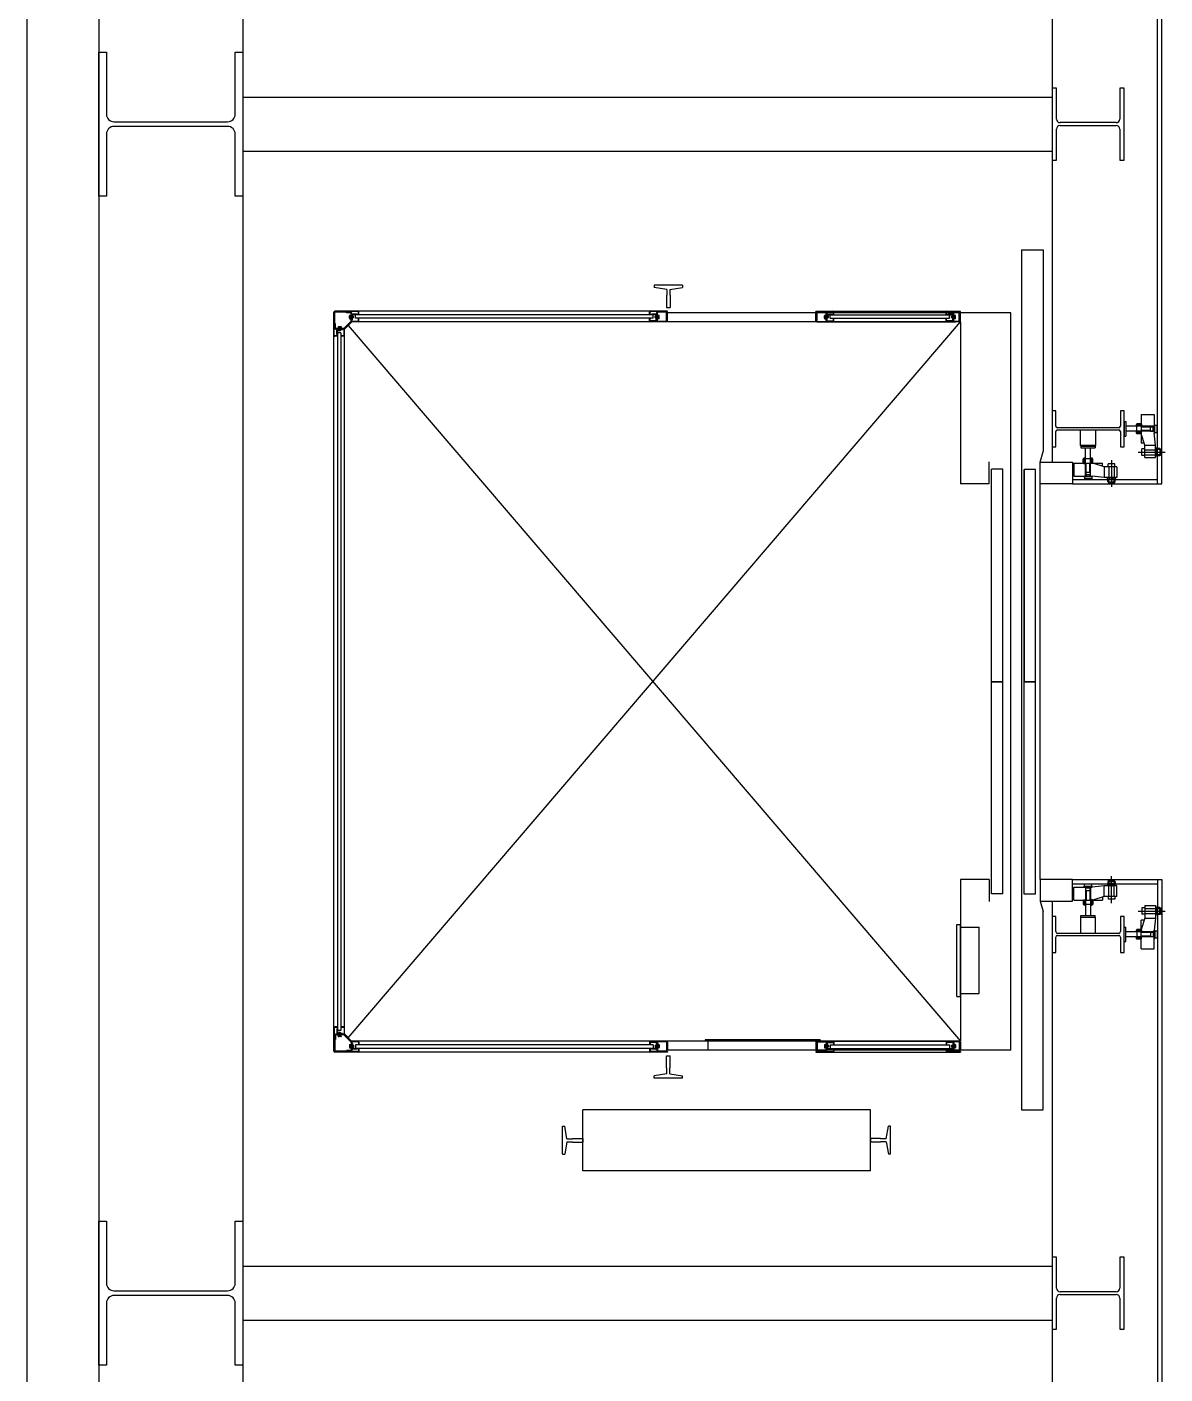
# Model space of a CAD drawing. Header units: millimetres. Extents: x -6877 to 48027, y -11108 to 34894.
# Drawn here: x 21369 to 24533, y -2063 to 1682 of the extents above; entities that cross this region are included whole.
import ezdxf

# ---------------------------------------------------------------- set-up
doc = ezdxf.new("R2010")
doc.units = ezdxf.units.MM
doc.header["$LTSCALE"] = 500
doc.layers.add('동물실', color=9, linetype='Continuous')

msp = doc.modelspace()

# ---------------------------------------------------------------- linework, layer by layer
at = {"layer": '동물실', "color": 251}
for p, q in [((21569, 4537.2), (21569, -4912.8)), ((21969, 4537.2), (21969, -4912.8)), ((21369, 3737.1), (21369, -8439.2)), ((24512, 412.2), (24512, 2562.2, 0)), ((24524, 412.2, 0), (24524, 2562.2, 0)), ((24219, 2502.2), (24219, 472.2)), ((21569, 1612.2), (21590, 1612.2)), ((21569, 1212.2), (21569, 1612.2)), ((21590, 1612.2), (21590, 1439.7)), ((21948, 1439.7), (21948, 1612.2)), ((21948, 1612.2), (21969, 1612.2)), ((21969, 1612.2), (21969, 1212.2)), ((24231, 1512.2), (24219, 1512.2)), ((24219, 1512.2), (24219, 1312.2)), ((24231, 1426.2), (24231, 1512.2)), ((24419, 1512.2), (24407, 1512.2)), ((24407, 1512.2), (24407, 1426.2)), ((24419, 1312.2), (24419, 1512.2)), ((21969, 1487.2), (24219, 1487.2)), ((21611, 1418.7), (21927, 1418.7)), ((21927, 1405.7), (21611, 1405.7)), ((24231, 1312.2), (24231, 1398.2)), ((24397, 1416.2), (24241, 1416.2)), ((24241, 1408.2), (24397, 1408.2)), ((24407, 1398.2), (24407, 1312.2)), ((21590, 1384.7), (21590, 1212.2)), ((21948, 1212.2), (21948, 1384.7)), ((21969, 1337.2), (24219, 1337.2)), ((24219, 1312.2), (24231, 1312.2)), ((24407, 1312.2), (24419, 1312.2)), ((21590, 1212.2), (21569, 1212.2)), ((21969, 1212.2), (21948, 1212.2)), ((24134, 1062.2), (24134, -1327.8)), ((24134, 1062.2), (24194, 1062.2)), ((24194, 1062.2), (24194, 501.6)), ((23113, 964.2), (23113, 958.2)), ((23191, 964.2), (23113, 964.2)), ((23148, 952.2), (23113, 958.2)), ((23148, 952.2), (23148, 936.2)), ((23156, 952.2), (23191, 958.2)), ((23156, 952.2), (23156, 936.2)), ((23191, 964.2), (23191, 958.2)), ((23147, 936.2), (23147, 902.2)), ((23148, 936.2), (23147, 936.2)), ((23147, 902.2), (23157, 902.2)), ((23157, 936.2), (23156, 936.2)), ((23157, 936.2), (23157, 902.2)), ((22222, -1165.3), (22222, 889.7)), ((22223.5, 824.7), (22223.5, 889.7)), ((23150, 892.2), (22224.5, 892.2)), ((22289.5, 890.7), (22224.5, 890.7)), ((22225.1, 844.8), (22225.1, 888.1)), ((22269.4, 889.1), (22226.1, 889.1)), ((22249.5, 844.1), (22270.1, 864.7)), ((22250.7, 843), (22271.3, 863.6)), ((22252.3, 842.5), (22271.7, 861.9)), ((22257, 887.5), (22257, 889.1)), ((22269.4, 887.5), (22257, 887.5)), ((22262, -1127.8), (23964, 862.2)), ((22265.5, 889.1), (22265.5, 890.7)), ((22265.6, 872.3), (22265.6, 879.3)), ((22266.4, 880.4), (22269.1, 880.4)), ((22269.1, 878.1), (22266.4, 878.1)), ((22269.1, 873.5), (22266.4, 873.5)), ((22266.4, 871.2), (22269.1, 871.2)), ((22270.4, 880.8), (22269.1, 880.8)), ((22269.1, 870.8), (22269.1, 880.8)), ((22270.4, 875.8), (22269.1, 877)), ((22270.4, 874.6), (22269.1, 875.8)), ((22270.4, 870.8), (22269.1, 870.8)), ((22270.4, 865.4), (22270.4, 886.5)), ((22272, 865.4), (22272, 886.5)), ((22273.6, 867.8), (22272, 867.8)), ((22289.5, 863.7), (22272.4, 863.7)), ((23147.5, 862.2), (22272.4, 862.2)), ((22273.6, 867.8), (22273.6, 881.2)), ((22275.9, 878.3), (22273.6, 878.3)), ((22276.7, 877.5), (22273.6, 877.5)), ((22276.7, 874.1), (22273.6, 874.1)), ((22275.9, 873.3), (22273.6, 873.3)), ((22287, 883.8), (22274.6, 883.8)), ((23117.4, 882.2), (22274.6, 882.2)), ((22275.9, 878.3), (22276.7, 877.5)), ((22275.9, 873.3), (22275.9, 878.3)), ((22276.7, 874.1), (22275.9, 873.3)), ((22276.7, 874.1), (22276.7, 877.5)), ((22282, 872.2), (22282, 882.2)), ((23110, 872.2), (22282, 872.2)), ((22287, 882.2), (22287, 883.8)), ((22290.5, 882.2), (22290.5, 889.7)), ((22290.5, 864.7), (22290.5, 872.2)), ((22292, 882.2), (22292, 889.7)), ((22292, 864.7), (22292, 872.2)), ((23100, 882.2), (23100, 889.7)), ((23100, 864.7), (23100, 872.2)), ((23101.5, 882.2), (23101.5, 889.7)), ((23101.5, 864.7), (23101.5, 872.2)), ((23150, 890.7), (23102.5, 890.7)), ((23147.5, 863.7), (23102.5, 863.7)), ((23119, 865.3), (23103, 865.3)), ((23103, 863.7), (23103, 865.3)), ((23117.4, 883.8), (23105, 883.8)), ((23105, 882.2), (23105, 883.8)), ((23110, 872.2), (23110, 882.2)), ((23116.1, 878.3), (23115.3, 877.5)), ((23115.3, 874.1), (23115.3, 877.5)), ((23115.3, 877.5), (23118.4, 877.5)), ((23115.3, 874.1), (23118.4, 874.1)), ((23115.3, 874.1), (23116.1, 873.3)), ((23116.1, 873.3), (23116.1, 878.3)), ((23116.1, 878.3), (23118.4, 878.3)), ((23116.1, 873.3), (23118.4, 873.3)), ((23118.4, 867.8), (23118.4, 881.2)), ((23118.4, 867.8), (23118.4, 881.2)), ((23118.4, 867.8), (23120, 867.8)), ((23120, 866.3), (23120, 888.1)), ((23121.6, 866.3), (23121.6, 888.1)), ((23121.6, 880.8), (23122.9, 880.8)), ((23121.6, 875.8), (23122.9, 877)), ((23121.6, 874.6), (23122.9, 875.8)), ((23121.6, 870.8), (23122.9, 870.8)), ((23145.9, 889.1), (23122.6, 889.1)), ((23122.9, 870.8), (23122.9, 880.8)), ((23125.6, 880.4), (23122.9, 880.4)), ((23122.9, 878.1), (23125.6, 878.1)), ((23122.9, 873.5), (23125.6, 873.5)), ((23125.6, 871.2), (23122.9, 871.2)), ((23126.4, 872.3), (23126.4, 879.3)), ((23146.9, 865.7), (23146.9, 888.1)), ((23148.5, 865.7), (23146.9, 865.7)), ((23964, 862.2), (23147.5, 862.2)), ((23148.5, 864.7), (23148.5, 888.1)), ((23150, 887.2), (23148.5, 887.2)), ((23150, 890.7), (23150, 892.2)), ((24104, 887.2), (23150, 887.2)), ((23150, 864.7), (23150, 887.2)), ((23562.3, 892.2), (23964.1, 892.2)), ((23562.3, 890.7), (23562.3, 892.2)), ((23562.3, 890.7), (23609.8, 890.7)), ((23562.3, 864.7), (23562.3, 887.2)), ((23562.3, 887.2), (23563.8, 887.2)), ((23562.3, 887.2), (23563.8, 887.2)), ((23563.8, 864.7), (23563.8, 888.1)), ((23563.8, 865.7), (23565.4, 865.7)), ((23564.8, 863.7), (23609.8, 863.7)), ((23564.8, 862.2), (23950.3, 862.2)), ((23565.4, 865.7), (23565.4, 888.1)), ((23566.4, 889.1), (23589.7, 889.1)), ((23585.9, 872.3), (23585.9, 879.3)), ((23586.7, 880.4), (23589.4, 880.4)), ((23589.4, 878.1), (23586.7, 878.1)), ((23589.4, 873.5), (23586.7, 873.5)), ((23586.7, 871.2), (23589.4, 871.2)), ((23589.4, 870.8), (23589.4, 880.8)), ((23590.7, 880.8), (23589.4, 880.8)), ((23590.7, 875.8), (23589.4, 877)), ((23590.7, 874.6), (23589.4, 875.8)), ((23590.7, 870.8), (23589.4, 870.8)), ((23590.7, 866.3), (23590.7, 888.1)), ((23592.3, 866.3), (23592.3, 888.1)), ((23593.9, 867.8), (23592.3, 867.8)), ((23593.3, 865.3), (23609.3, 865.3)), ((23593.9, 867.8), (23593.9, 881.2)), ((23593.9, 867.8), (23593.9, 881.2)), ((23596.2, 878.3), (23593.9, 878.3)), ((23597, 877.5), (23593.9, 877.5)), ((23597, 874.1), (23593.9, 874.1)), ((23596.2, 873.3), (23593.9, 873.3)), ((23594.9, 883.8), (23607.3, 883.8)), ((23594.9, 882.2), (23941.5, 882.2)), ((23596.2, 873.3), (23596.2, 878.3)), ((23596.2, 878.3), (23597, 877.5)), ((23597, 874.1), (23596.2, 873.3)), ((23597, 874.1), (23597, 877.5)), ((23602.3, 872.2), (23602.3, 882.2)), ((23602.3, 872.2), (23934.1, 872.2)), ((23607.3, 882.2), (23607.3, 883.8)), ((23609.3, 863.7), (23609.3, 865.3)), ((23610.8, 882.2), (23610.8, 889.7)), ((23610.8, 864.7), (23610.8, 872.2)), ((23612.3, 882.2), (23612.3, 889.7)), ((23612.3, 864.7), (23612.3, 872.2)), ((23924.1, 882.2), (23924.1, 889.7)), ((23924.1, 864.7), (23924.1, 872.2)), ((23925.6, 882.2), (23925.6, 889.7)), ((23925.6, 864.7), (23925.6, 872.2)), ((23964.1, 890.7), (23926.6, 890.7)), ((23961.6, 863.7), (23926.6, 863.7)), ((23927.1, 863.7), (23927.1, 865.3)), ((23943.1, 865.3), (23927.1, 865.3)), ((23929.1, 882.2), (23929.1, 883.8)), ((23941.5, 883.8), (23929.1, 883.8)), ((23934.1, 872.2), (23934.1, 882.2)), ((23940.2, 878.3), (23939.4, 877.5)), ((23939.4, 874.1), (23939.4, 877.5)), ((23939.4, 877.5), (23942.5, 877.5)), ((23939.4, 874.1), (23942.5, 874.1)), ((23939.4, 874.1), (23940.2, 873.3)), ((23940.2, 878.3), (23942.5, 878.3)), ((23940.2, 873.3), (23940.2, 878.3)), ((23940.2, 873.3), (23942.5, 873.3)), ((23942.5, 867.8), (23942.5, 881.2)), ((23942.5, 867.8), (23942.5, 881.2)), ((23942.5, 867.8), (23944.1, 867.8)), ((23944.1, 866.3), (23944.1, 888.1)), ((23945.7, 866.3), (23945.7, 888.1)), ((23945.7, 880.8), (23947, 880.8)), ((23945.7, 875.8), (23947, 877)), ((23945.7, 874.6), (23947, 875.8)), ((23945.7, 870.8), (23947, 870.8)), ((23960, 889.1), (23946.7, 889.1)), ((23947, 870.8), (23947, 880.8)), ((23949.7, 880.4), (23947, 880.4)), ((23947, 878.1), (23949.7, 878.1)), ((23947, 873.5), (23949.7, 873.5)), ((23949.7, 871.2), (23947, 871.2)), ((23950.5, 872.3), (23950.5, 879.3)), ((23961, 865.7), (23961, 888.1)), ((23962.6, 865.7), (23961, 865.7)), ((23962.6, 864.7), (23962.6, 888.1)), ((23964.1, 887.2), (23962.6, 887.2)), ((23964, 862.2), (23964, 412.2)), ((23964.1, 890.7), (23964.1, 892.2)), ((23964.1, 864.7), (23964.1, 887.2)), ((24104, -1162.8), (24104, 887.2)), ((22225.1, 848.7), (22223.5, 848.7)), ((22226.7, 857.2), (22225.1, 857.2)), ((22226.7, 844.8), (22226.7, 857.2)), ((22248.8, 843.8), (22227.7, 843.8)), ((22248.8, 842.2), (22227.7, 842.2)), ((22230.4, 827.2), (22230.4, 839.6)), ((22232, 827.2), (22230.4, 827.2)), ((22232, 839.6), (22232, -1115.1)), ((22242, 832.2), (22232, 832.2)), ((22246.4, 840.6), (22233, 840.6)), ((22233.4, 843.8), (22233.4, 845.1)), ((22243.4, 845.1), (22233.4, 845.1)), ((22233.8, 847.8), (22233.8, 845.1)), ((22241.9, 848.6), (22235, 848.6)), ((22235.9, 838.3), (22235.9, 840.6)), ((22235.9, 838.3), (22236.7, 837.5)), ((22240.9, 838.3), (22235.9, 838.3)), ((22236.1, 845.1), (22236.1, 847.8)), ((22236.7, 837.5), (22236.7, 840.6)), ((22240.1, 837.5), (22236.7, 837.5)), ((22238.4, 843.8), (22237.2, 845.1)), ((22239.6, 843.8), (22238.4, 845.1)), ((22240.1, 837.5), (22240.1, 840.6)), ((22240.1, 837.5), (22240.9, 838.3)), ((22240.7, 845.1), (22240.7, 847.8)), ((22240.9, 838.3), (22240.9, 840.6)), ((22242, 832.2), (22242, -1107.7)), ((22243, 847.8), (22243, 845.1)), ((22243.4, 843.8), (22243.4, 845.1)), ((22246.4, 840.6), (22246.4, 842.2)), ((22250.5, 824.7), (22250.5, 841.8)), ((22252, -1117.4), (22252, 841.8)), ((22262, 852.2), (23964, -1137.8)), ((22232, 823.7), (22224.5, 823.7)), ((22232, 822.2), (22224.5, 822.2)), ((22249.5, 823.7), (22242, 823.7)), ((22249.5, 822.2), (22242, 822.2)), ((24229, 615), (24219, 615)), ((24219, 615), (24219, 515)), ((24229, 572.7), (24229, 615)), ((24419, 615), (24409, 615)), ((24409, 615), (24409, 572.7)), ((24419, 515), (24419, 615)), ((24466.6, 604.9, 0), (24466.6, 525.1, 0)), ((24466.6, 604.9, 0), (24502.6, 604.9, 0)), ((24502.6, 604.9, 0), (24502.6, 553.5, 0)), ((24404, 567.7), (24234, 567.7)), ((24234, 562.2), (24404, 562.2)), ((24298, 518.2, 0), (24298, 562.2, 0)), ((24340, 562.2, 0), (24340, 518.2, 0)), ((24419, 585, 0), (24424, 585, 0)), ((24419, 585, 0), (24419, 545, 0)), ((24424, 585, 0), (24424, 545, 0)), ((24502.5, 572, 0), (24424, 572, 0)), ((24424, 572, 0), (24424, 558, 0)), ((24454.3, 551.4, 0), (24454.3, 578.6, 0)), ((24466.6, 578.6, 0), (24454.3, 578.6, 0)), ((24466.6, 576.4, 0), (24454.3, 576.4, 0)), ((24466.6, 573.9, 0), (24454.3, 573.9, 0)), ((24466.6, 573.9, 0), (24457.6, 573.9, 0)), ((24492.5, 570, 0), (24466.5, 570, 0)), ((24467.6, 577.6, 0), (24466.6, 577.6, 0)), ((24466.6, 577.6, 0), (24466.6, 572.6, 0)), ((24467.6, 572.6, 0), (24466.6, 572.6, 0)), ((24467.6, 577.6, 0), (24467.6, 572.6, 0)), ((24492.5, 558.9, 0), (24492.5, 570.9, 0)), ((24492.5, 570.9, 0), (24499.5, 570.9, 0)), ((24499.5, 558.9, 0), (24499.5, 570.9, 0)), ((24499.5, 570.1, 0), (24502.5, 570.1, 0)), ((24502.6, 576.5, 0), (24504.6, 576.5, 0)), ((24504.6, 553.5, 0), (24504.6, 576.5, 0)), ((24504.6, 575, 0), (24510.6, 575, 0)), ((24510.6, 555, 0), (24510.6, 575, 0)), ((24229, 515), (24229, 557.2)), ((24409, 557.2), (24409, 515)), ((24419, 545, 0), (24424, 545, 0)), ((24502.5, 558, 0), (24424, 558, 0)), ((24454.3, 557.9, 0), (24454.3, 552.4, 0)), ((24466.6, 556.4, 0), (24454.3, 556.4, 0)), ((24466.6, 553.9, 0), (24454.3, 553.9, 0)), ((24466.6, 551.4, 0), (24454.3, 551.4, 0)), ((24492.5, 560, 0), (24466.5, 560, 0)), ((24474.9, 525.1, 0), (24466.5, 525.1, 0)), ((24467.6, 557.6, 0), (24466.6, 557.6, 0)), ((24467.6, 552.6, 0), (24466.6, 552.6, 0)), ((24476.5, 520, 0), (24466.6, 551.4, 0)), ((24467.6, 552.6, 0), (24467.6, 557.6, 0)), ((24492.5, 558.9, 0), (24499.5, 558.9, 0)), ((24499.5, 559.9, 0), (24502.5, 559.9, 0)), ((24506.5, 520, 0), (24502.6, 553.5, 0)), ((24504.6, 553.5, 0), (24502.6, 553.5, 0)), ((24504.6, 555, 0), (24510.6, 555, 0)), ((24186, 472.2), (24194, 501.6)), ((24186, 472.2), (24194, 501.6)), ((24219, 515), (24229, 515)), ((24298, 518.2, 0), (24299, 517.2, 0)), ((24340, 518.2, 0), (24298, 518.2, 0)), ((24299, 517.2, 0), (24299, 512.2, 0)), ((24299, 517.2, 0), (24339, 517.2, 0)), ((24299, 512.2, 0), (24339, 512.2, 0)), ((24312, 433.7, 0), (24312, 512.2, 0)), ((24312, 512.2, 0), (24326, 512.2, 0)), ((24326, 433.7, 0), (24326, 512.2, 0)), ((24339, 517.2, 0), (24340, 518.2, 0)), ((24339, 517.2, 0), (24339, 512.2, 0)), ((24409, 515), (24419, 515)), ((24458.1, 500, 0), (24532.9, 500, 0)), ((24468.8, 491, 0), (24468.8, 509, 0)), ((24476.5, 509, 0), (24468.8, 509, 0)), ((24476.5, 491, 0), (24468.8, 491, 0)), ((24476.5, 485, 0), (24476.5, 520, 0)), ((24476.5, 520, 0), (24506.5, 520, 0)), ((24476.5, 491, 0), (24476.5, 509, 0)), ((24476.5, 507, 0), (24506.5, 507, 0)), ((24476.5, 493, 0), (24506.5, 493, 0)), ((24506.5, 485, 0), (24506.5, 520, 0)), ((24509.6, 510.9, 0), (24507, 510.9, 0)), ((24509.6, 505.9, 0), (24507, 505.9, 0)), ((24509.6, 493.9, 0), (24507, 493.9, 0)), ((24509.6, 488.9, 0), (24507, 488.9, 0)), ((24510, 510.9, 0), (24510, 488.9, 0)), ((24512, 510.9, 0), (24510, 510.9, 0)), ((24510, 488.9, 0), (24512, 488.9, 0)), ((24512, 488.9, 0), (24512, 510.9, 0)), ((24518.4, 510, 0), (24512, 510, 0)), ((24518.4, 510, 0), (24512, 510, 0)), ((24518.4, 507.5, 0), (24512, 507.5, 0)), ((24518.4, 492.5, 0), (24512, 492.5, 0)), ((24518.4, 490, 0), (24512, 490, 0)), ((24518.4, 510, 0), (24518.4, 507.5, 0)), ((24518.4, 507.5, 0), (24521.3, 508.4, 0)), ((24518.4, 507.5, 0), (24518.4, 492.5, 0)), ((24518.4, 492.5, 0), (24521.3, 491.7, 0)), ((24518.4, 490, 0), (24518.4, 492.5, 0)), ((24519.4, 507.8, 0), (24519.4, 492.2, 0)), ((24522.4, 507.4, 0), (24522.4, 492.7, 0)), ((24044, 412.2), (24044, 473.6)), ((24050, -137.4), (24050, 452.5)), ((24082, 452.5), (24050, 452.5)), ((24082, -137.4), (24082, 452.5)), ((24141, 452.2), (24141, -137.8)), ((24141, -137.6), (24141, 452.2)), ((24173, 452.2), (24141, 452.2)), ((24173, -137.6), (24173, 452.2)), ((24186, 472.2), (24276, 472.2)), ((24186, 412.2), (24186, 472.2)), ((24276, 472.2), (24276, 412.2)), ((24279.1, 469.7, 0), (24358.9, 469.7, 0)), ((24279.1, 469.7, 0), (24279.1, 433.7, 0)), ((24332.6, 481.9, 0), (24305.4, 481.9, 0)), ((24305.4, 469.6, 0), (24305.4, 481.9, 0)), ((24306.4, 468.7, 0), (24306.4, 469.7, 0)), ((24306.4, 469.7, 0), (24311.4, 469.7, 0)), ((24306.4, 468.7, 0), (24311.4, 468.7, 0)), ((24307.7, 469.7, 0), (24307.7, 481.9, 0)), ((24310.2, 469.7, 0), (24310.2, 481.9, 0)), ((24310.2, 469.7, 0), (24310.2, 478.6, 0)), ((24311.4, 468.7, 0), (24311.4, 469.7, 0)), ((24314, 443.7, 0), (24314, 469.7, 0)), ((24324, 443.7, 0), (24324, 469.7, 0)), ((24326.2, 481.9, 0), (24331.7, 481.9, 0)), ((24326.4, 468.7, 0), (24326.4, 469.7, 0)), ((24331.4, 468.7, 0), (24326.4, 468.7, 0)), ((24327.7, 469.7, 0), (24327.7, 481.9, 0)), ((24330.2, 469.7, 0), (24330.2, 481.9, 0)), ((24331.4, 468.7, 0), (24331.4, 469.7, 0)), ((24332.6, 469.6, 0), (24332.6, 481.9, 0)), ((24364, 459.7, 0), (24332.6, 469.7, 0)), ((24358.9, 461.3, 0), (24358.9, 469.7, 0)), ((24399, 459.7, 0), (24364, 459.7, 0)), ((24364, 459.7, 0), (24364, 429.7, 0)), ((24393, 467.4, 0), (24375, 467.4, 0)), ((24375, 459.7, 0), (24375, 467.4, 0)), ((24393, 459.7, 0), (24375, 459.7, 0)), ((24377, 459.7, 0), (24377, 429.7, 0)), ((24384, 478.1, 0), (24384, 403.3, 0)), ((24391, 459.7, 0), (24391, 429.7, 0)), ((24393, 459.7, 0), (24393, 467.4, 0)), ((24399, 459.7, 0), (24399, 429.7, 0)), ((24399, 459.7, 0), (24399, 429.7, 0)), ((24476.5, 485, 0), (24506.5, 485, 0)), ((24476.5, 485, 0), (24506.5, 485, 0)), ((24044, 412.2), (23964, 412.2)), ((24186, -687.8), (24186, 412.2)), ((24276, 412.2), (24186, 412.2)), ((24276, 424.2, 0), (24512, 424.2, 0)), ((24276, 412.2, 0), (24524, 412.2, 0)), ((24279.1, 433.7, 0), (24330.5, 433.7, 0)), ((24307.5, 433.7, 0), (24307.5, 431.7, 0)), ((24330.5, 431.7, 0), (24307.5, 431.7, 0)), ((24309, 431.7, 0), (24309, 425.7, 0)), ((24329, 425.7, 0), (24309, 425.7, 0)), ((24325.1, 443.7, 0), (24313.1, 443.7, 0)), ((24313.1, 443.7, 0), (24313.1, 436.7, 0)), ((24325.1, 436.7, 0), (24313.1, 436.7, 0)), ((24313.9, 436.7, 0), (24313.9, 433.7, 0)), ((24324.1, 436.7, 0), (24324.1, 433.7, 0)), ((24325.1, 443.7, 0), (24325.1, 436.7, 0)), ((24329, 431.7, 0), (24329, 425.7, 0)), ((24364, 429.7, 0), (24330.5, 433.7, 0)), ((24330.5, 431.7, 0), (24330.5, 433.7, 0)), ((24399, 429.7, 0), (24364, 429.7, 0)), ((24373.1, 426.6, 0), (24373.1, 429.2, 0)), ((24373.1, 426.2, 0), (24395.1, 426.2, 0)), ((24373.1, 424.2, 0), (24373.1, 426.2, 0)), ((24395.1, 424.2, 0), (24373.1, 424.2, 0)), ((24374, 417.8, 0), (24374, 424.2, 0)), ((24374, 417.8, 0), (24374, 424.2, 0)), ((24374, 417.8, 0), (24376.5, 417.8, 0)), ((24376.5, 417.8, 0), (24375.6, 415, 0)), ((24376.2, 416.8, 0), (24391.8, 416.8, 0)), ((24376.5, 417.8, 0), (24376.5, 424.2, 0)), ((24376.5, 417.8, 0), (24391.5, 417.8, 0)), ((24376.6, 413.8, 0), (24391.3, 413.8, 0)), ((24378.1, 426.6, 0), (24378.1, 429.3, 0)), ((24390.1, 426.6, 0), (24390.1, 429.3, 0)), ((24391.5, 417.8, 0), (24391.5, 424.2, 0)), ((24391.5, 417.8, 0), (24392.3, 415, 0)), ((24394, 417.8, 0), (24391.5, 417.8, 0)), ((24394, 417.8, 0), (24394, 424.2, 0)), ((24395.1, 426.7, 0), (24395.1, 429.2, 0)), ((24395.1, 426.2, 0), (24395.1, 424.2, 0)), ((24050, -137.4), (24082, -137.4)), ((24050, -728), (24050, -138.2)), ((24050, -138.2), (24082, -138.2)), ((24082, -728), (24082, -138.2)), ((24140.9, -137.6), (24173, -137.6)), ((24140.9, -138.4), (24173, -138.4)), ((24141, -728.3), (24141, -138.4)), ((24173, -728.3), (24173, -138.4)), ((23964, -687.8), (23964, -1137.8)), ((24044, -687.8), (23964, -687.8)), ((24044, -687.8), (24044, -749.2)), ((24276, -687.8), (24186, -687.8)), ((24186, -687.8), (24186, -747.8)), ((24276, -687.8, 0), (24524, -687.8, 0)), ((24276, -747.8), (24276, -687.8)), ((24276, -699.8, 0), (24512, -699.8, 0)), ((24279.1, -709.2, 0), (24330.5, -709.2, 0)), ((24279.1, -745.3, 0), (24279.1, -709.2, 0)), ((24330.5, -707.2, 0), (24307.5, -707.2, 0)), ((24307.5, -709.2, 0), (24307.5, -707.2, 0)), ((24329, -701.2, 0), (24309, -701.2, 0)), ((24309, -707.2, 0), (24309, -701.2, 0)), ((24312, -709.3, 0), (24312, -787.8, 0)), ((24313.9, -712.3, 0), (24313.9, -709.3, 0)), ((24324.1, -712.3, 0), (24324.1, -709.3, 0)), ((24326, -709.3, 0), (24326, -787.8, 0)), ((24329, -707.2, 0), (24329, -701.2, 0)), ((24364, -705.3, 0), (24330.5, -709.2, 0)), ((24330.5, -707.2, 0), (24330.5, -709.2, 0)), ((24399, -705.3, 0), (24364, -705.3, 0)), ((24364, -735.3, 0), (24364, -705.3, 0)), ((24395.1, -699.8, 0), (24373.1, -699.8, 0)), ((24373.1, -699.8, 0), (24373.1, -701.8, 0)), ((24373.1, -701.8, 0), (24395.1, -701.8, 0)), ((24373.1, -702.2, 0), (24373.1, -704.8, 0)), ((24374, -693.4, 0), (24374, -699.8, 0)), ((24374, -693.4, 0), (24374, -699.8, 0)), ((24374, -693.4, 0), (24376.5, -693.4, 0)), ((24376.5, -693.4, 0), (24375.6, -690.5, 0)), ((24376.2, -692.4, 0), (24391.8, -692.4, 0)), ((24376.5, -693.4, 0), (24376.5, -699.8, 0)), ((24376.5, -693.4, 0), (24391.5, -693.4, 0)), ((24376.6, -689.4, 0), (24391.3, -689.4, 0)), ((24377, -735.3, 0), (24377, -705.3, 0)), ((24378.1, -702.2, 0), (24378.1, -704.9, 0)), ((24384, -753.7, 0), (24384, -678.9, 0)), ((24390.1, -702.2, 0), (24390.1, -704.9, 0)), ((24391, -735.3, 0), (24391, -705.3, 0)), ((24391.5, -693.4, 0), (24392.3, -690.5, 0)), ((24391.5, -693.4, 0), (24391.5, -699.8, 0)), ((24394, -693.4, 0), (24391.5, -693.4, 0)), ((24394, -693.4, 0), (24394, -699.8, 0)), ((24395.1, -701.8, 0), (24395.1, -699.8, 0)), ((24395.1, -702.3, 0), (24395.1, -704.8, 0)), ((24399, -735.3, 0), (24399, -705.3, 0)), ((24399, -735.3, 0), (24399, -705.3, 0)), ((24512, -687.8, 0), (24512, -2837.8, 0)), ((24524, -687.8, 0), (24524, -2837.8, 0)), ((24082, -728), (24050, -728)), ((24173, -728.3), (24141, -728.3)), ((24186, -747.8), (24194, -777.2)), ((24186, -747.8), (24194, -777.2)), ((24186, -747.8), (24276, -747.8)), ((24219, -747.8), (24219, -2777.8)), ((24279.1, -745.3, 0), (24358.9, -745.3, 0)), ((24305.4, -745.2, 0), (24305.4, -757.5, 0)), ((24306.4, -744.3, 0), (24306.4, -745.3, 0)), ((24306.4, -744.3, 0), (24311.4, -744.3, 0)), ((24306.4, -745.3, 0), (24311.4, -745.3, 0)), ((24307.7, -745.3, 0), (24307.7, -757.5, 0)), ((24310.2, -745.3, 0), (24310.2, -757.5, 0)), ((24310.2, -745.3, 0), (24310.2, -754.2, 0)), ((24311.4, -744.3, 0), (24311.4, -745.3, 0)), ((24313.1, -719.3, 0), (24313.1, -712.3, 0)), ((24325.1, -712.3, 0), (24313.1, -712.3, 0)), ((24325.1, -719.3, 0), (24313.1, -719.3, 0)), ((24314, -719.3, 0), (24314, -745.3, 0)), ((24324, -719.3, 0), (24324, -745.3, 0)), ((24325.1, -719.3, 0), (24325.1, -712.3, 0)), ((24331.4, -744.3, 0), (24326.4, -744.3, 0)), ((24326.4, -744.3, 0), (24326.4, -745.3, 0)), ((24327.7, -745.3, 0), (24327.7, -757.5, 0)), ((24330.2, -745.3, 0), (24330.2, -757.5, 0)), ((24331.4, -744.3, 0), (24331.4, -745.3, 0)), ((24364, -735.3, 0), (24332.6, -745.3, 0)), ((24332.6, -745.2, 0), (24332.6, -757.5, 0)), ((24358.9, -736.9, 0), (24358.9, -745.3, 0)), ((24399, -735.3, 0), (24364, -735.3, 0)), ((24393, -735.3, 0), (24375, -735.3, 0)), ((24375, -735.3, 0), (24375, -743, 0)), ((24393, -743, 0), (24375, -743, 0)), ((24393, -735.3, 0), (24393, -743, 0)), ((24194, -1327.8), (24194, -777.2)), ((24332.6, -757.5, 0), (24305.4, -757.5, 0)), ((24326.2, -757.5, 0), (24331.7, -757.5, 0)), ((24458.1, -775.6, 0), (24532.9, -775.6, 0)), ((24468.8, -766.6, 0), (24468.8, -784.6, 0)), ((24476.5, -766.6, 0), (24468.8, -766.6, 0)), ((24476.5, -784.6, 0), (24468.8, -784.6, 0)), ((24476.5, -760.6, 0), (24476.5, -795.5, 0)), ((24476.5, -760.6, 0), (24506.5, -760.6, 0)), ((24476.5, -760.6, 0), (24506.5, -760.6, 0)), ((24476.5, -766.6, 0), (24476.5, -784.6, 0)), ((24476.5, -768.6, 0), (24506.5, -768.6, 0)), ((24476.5, -782.6, 0), (24506.5, -782.6, 0)), ((24506.5, -760.6, 0), (24506.5, -795.5, 0)), ((24509.6, -764.5, 0), (24507, -764.5, 0)), ((24509.6, -769.5, 0), (24507, -769.5, 0)), ((24509.6, -781.5, 0), (24507, -781.5, 0)), ((24510, -786.5, 0), (24510, -764.5, 0)), ((24510, -764.5, 0), (24512, -764.5, 0)), ((24512, -764.5, 0), (24512, -786.5, 0)), ((24518.4, -765.6, 0), (24512, -765.6, 0)), ((24518.4, -768.1, 0), (24512, -768.1, 0)), ((24518.4, -783.1, 0), (24512, -783.1, 0)), ((24518.4, -785.6, 0), (24512, -785.6, 0)), ((24518.4, -785.6, 0), (24512, -785.6, 0)), ((24518.4, -765.6, 0), (24518.4, -768.1, 0)), ((24518.4, -768.1, 0), (24521.3, -767.3, 0)), ((24518.4, -783.1, 0), (24518.4, -768.1, 0)), ((24518.4, -783.1, 0), (24521.3, -784, 0)), ((24518.4, -785.6, 0), (24518.4, -783.1, 0)), ((24519.4, -783.4, 0), (24519.4, -767.8, 0)), ((24522.4, -783, 0), (24522.4, -768.3, 0)), ((23954.4, -1012.8), (23954.4, -812.7)), ((23954.4, -812.7), (23964, -812.7)), ((23964, -1012.8), (23964, -812.7)), ((23964, -820.7), (24016, -820.7)), ((24016, -1004.8), (24016, -820.7)), ((24229, -790.5, 0), (24219, -790.5, 0)), ((24219, -790.5, 0), (24219, -890.5, 0)), ((24229, -832.8, 0), (24229, -790.5, 0)), ((24298, -793.8, 0), (24299, -792.8, 0)), ((24298, -793.8, 0), (24298, -837.8, 0)), ((24340, -793.8, 0), (24298, -793.8, 0)), ((24299, -792.8, 0), (24299, -787.8, 0)), ((24299, -787.8, 0), (24339, -787.8, 0)), ((24299, -792.8, 0), (24339, -792.8, 0)), ((24312, -787.8, 0), (24326, -787.8, 0)), ((24339, -792.8, 0), (24339, -787.8, 0)), ((24339, -792.8, 0), (24340, -793.8, 0)), ((24340, -837.8, 0), (24340, -793.8, 0)), ((24419, -790.5, 0), (24409, -790.5, 0)), ((24409, -790.5, 0), (24409, -832.8, 0)), ((24419, -890.5, 0), (24419, -790.5, 0)), ((24419, -820.6, 0), (24424, -820.6, 0)), ((24419, -860.6, 0), (24419, -820.6, 0)), ((24424, -860.6, 0), (24424, -820.6, 0)), ((24474.9, -800.7, 0), (24466.5, -800.7, 0)), ((24476.5, -795.5, 0), (24466.6, -827, 0)), ((24466.6, -880.4, 0), (24466.6, -800.7, 0)), ((24476.5, -795.5, 0), (24506.5, -795.5, 0)), ((24506.5, -795.5, 0), (24502.6, -829.1, 0)), ((24509.6, -786.5, 0), (24507, -786.5, 0)), ((24512, -786.5, 0), (24510, -786.5, 0)), ((24229, -890.5, 0), (24229, -848.3, 0)), ((24404, -837.8, 0), (24234, -837.8, 0)), ((24234, -843.3, 0), (24404, -843.3, 0)), ((24409, -848.3, 0), (24409, -890.5, 0)), ((24419, -860.6, 0), (24424, -860.6, 0)), ((24502.5, -833.6, 0), (24424, -833.6, 0)), ((24424, -847.6, 0), (24424, -833.6, 0)), ((24502.5, -847.6, 0), (24424, -847.6, 0)), ((24454.3, -827, 0), (24454.3, -854.2, 0)), ((24466.6, -827, 0), (24454.3, -827, 0)), ((24454.3, -833.4, 0), (24454.3, -827.9, 0)), ((24466.6, -829.4, 0), (24454.3, -829.4, 0)), ((24466.6, -831.9, 0), (24454.3, -831.9, 0)), ((24466.6, -849.4, 0), (24454.3, -849.4, 0)), ((24466.6, -851.9, 0), (24454.3, -851.9, 0)), ((24466.6, -854.2, 0), (24454.3, -854.2, 0)), ((24466.6, -849.4, 0), (24457.6, -849.4, 0)), ((24492.5, -835.6, 0), (24466.5, -835.6, 0)), ((24492.5, -845.6, 0), (24466.5, -845.6, 0)), ((24467.6, -828.2, 0), (24466.6, -828.2, 0)), ((24467.6, -833.2, 0), (24466.6, -833.2, 0)), ((24467.6, -848.2, 0), (24466.6, -848.2, 0)), ((24466.6, -853.2, 0), (24466.6, -848.2, 0)), ((24467.6, -853.2, 0), (24466.6, -853.2, 0)), ((24467.6, -828.2, 0), (24467.6, -833.2, 0)), ((24467.6, -853.2, 0), (24467.6, -848.2, 0)), ((24492.5, -834.5, 0), (24492.5, -846.5, 0)), ((24492.5, -834.5, 0), (24499.5, -834.5, 0)), ((24492.5, -846.5, 0), (24499.5, -846.5, 0)), ((24499.5, -834.5, 0), (24499.5, -846.5, 0)), ((24499.5, -835.5, 0), (24502.5, -835.5, 0)), ((24499.5, -845.7, 0), (24502.5, -845.7, 0)), ((24502.6, -880.4, 0), (24502.6, -829.1, 0)), ((24504.6, -829.1, 0), (24502.6, -829.1, 0)), ((24502.6, -852, 0), (24504.6, -852, 0)), ((24504.6, -829.1, 0), (24504.6, -852, 0)), ((24504.6, -830.6, 0), (24510.6, -830.6, 0)), ((24504.6, -850.5, 0), (24510.6, -850.5, 0)), ((24510.6, -830.5, 0), (24510.6, -850.5, 0)), ((24219, -890.5, 0), (24229, -890.5, 0)), ((24409, -890.5, 0), (24419, -890.5, 0)), ((24466.6, -880.4, 0), (24502.6, -880.4, 0)), ((23964, -1004.8), (24016, -1004.8)), ((23954.4, -1012.8), (23964, -1012.8)), ((22223.5, -1100.3), (22223.5, -1165.3)), ((22232, -1097.8), (22224.5, -1097.8)), ((22232, -1099.3), (22224.5, -1099.3)), ((22225.1, -1120.4), (22225.1, -1163.7)), ((22226.7, -1120.4), (22226.7, -1132.8)), ((22248.8, -1117.8), (22227.7, -1117.8)), ((22248.8, -1119.4), (22227.7, -1119.4)), ((22230.4, -1102.8), (22230.4, -1115.2)), ((22232, -1102.8), (22230.4, -1102.8)), ((22242, -1107.8), (22232, -1107.8)), ((22246.4, -1116.2), (22233, -1116.2)), ((22233.4, -1119.4), (22233.4, -1120.7)), ((22243.4, -1120.7), (22233.4, -1120.7)), ((22233.8, -1123.4), (22233.8, -1120.7)), ((22235.9, -1113.9), (22236.7, -1113.1)), ((22235.9, -1113.9), (22235.9, -1116.2)), ((22240.9, -1113.9), (22235.9, -1113.9)), ((22236.1, -1120.7), (22236.1, -1123.4)), ((22236.7, -1113.1), (22236.7, -1116.2)), ((22240.1, -1113.1), (22236.7, -1113.1)), ((22238.4, -1119.4), (22237.2, -1120.7)), ((22239.6, -1119.4), (22238.4, -1120.7)), ((22240.1, -1113.1), (22240.9, -1113.9)), ((22240.1, -1113.1), (22240.1, -1116.2)), ((22240.7, -1120.7), (22240.7, -1123.4)), ((22240.9, -1113.9), (22240.9, -1116.2)), ((22249.5, -1097.8), (22242, -1097.8)), ((22249.5, -1099.3), (22242, -1099.3)), ((22243, -1123.4), (22243, -1120.7)), ((22243.4, -1119.4), (22243.4, -1120.7)), ((22246.4, -1116.2), (22246.4, -1117.8)), ((22249.5, -1119.7), (22270.1, -1140.3)), ((22250.5, -1100.3), (22250.5, -1117.4)), ((22250.7, -1118.6), (22271.3, -1139.1)), ((22252.3, -1118.1), (22271.7, -1137.5)), ((22225.1, -1124.3), (22223.5, -1124.3)), ((22226.7, -1132.8), (22225.1, -1132.8)), ((22241.9, -1124.2), (22235, -1124.2)), ((22265.6, -1147.9), (22265.6, -1154.9)), ((22266.4, -1146.8), (22269.1, -1146.8)), ((22269.1, -1149.1), (22266.4, -1149.1)), ((22269.1, -1153.7), (22266.4, -1153.7)), ((22266.4, -1156), (22269.1, -1156)), ((22270.4, -1146.4), (22269.1, -1146.4)), ((22269.1, -1146.4), (22269.1, -1156.4)), ((22270.4, -1150.2), (22269.1, -1151.4)), ((22270.4, -1151.4), (22269.1, -1152.6)), ((22270.4, -1156.4), (22269.1, -1156.4)), ((22270.4, -1141), (22270.4, -1162.1)), ((22272, -1141), (22272, -1162.1)), ((22273.6, -1143.4), (22272, -1143.4)), ((23964, -1137.8), (22272.4, -1137.8)), ((23147.5, -1137.8), (22272.4, -1137.8)), ((22289.5, -1139.3), (22272.4, -1139.3)), ((22273.6, -1143.4), (22273.6, -1156.8)), ((22275.9, -1148.9), (22273.6, -1148.9)), ((22276.7, -1149.7), (22273.6, -1149.7)), ((22276.7, -1153.1), (22273.6, -1153.1)), ((22275.9, -1153.9), (22273.6, -1153.9)), ((23117.4, -1157.8), (22274.6, -1157.8)), ((22287, -1159.4), (22274.6, -1159.4)), ((22276.7, -1149.7), (22275.9, -1148.9)), ((22275.9, -1148.9), (22275.9, -1153.9)), ((22275.9, -1153.9), (22276.7, -1153.1)), ((22276.7, -1149.7), (22276.7, -1153.1)), ((23110, -1147.8), (22282, -1147.8)), ((22282, -1147.8), (22282, -1157.8)), ((22287, -1157.8), (22287, -1159.4)), ((22290.5, -1140.3), (22290.5, -1147.8)), ((22290.5, -1157.8), (22290.5, -1165.3)), ((22292, -1140.3), (22292, -1147.8)), ((22292, -1157.8), (22292, -1165.3)), ((23100, -1140.3), (23100, -1147.8)), ((23100, -1157.8), (23100, -1165.3)), ((23101.5, -1140.3), (23101.5, -1147.8)), ((23101.5, -1157.8), (23101.5, -1165.3)), ((23147.5, -1139.3), (23102.5, -1139.3)), ((23103, -1139.3), (23103, -1140.9)), ((23119, -1140.9), (23103, -1140.9)), ((23105, -1157.8), (23105, -1159.4)), ((23117.4, -1159.4), (23105, -1159.4)), ((23110, -1147.8), (23110, -1157.8)), ((23115.3, -1149.7), (23116.1, -1148.9)), ((23115.3, -1149.7), (23118.4, -1149.7)), ((23115.3, -1149.7), (23115.3, -1153.1)), ((23116.1, -1153.9), (23115.3, -1153.1)), ((23115.3, -1153.1), (23118.4, -1153.1)), ((23116.1, -1148.9), (23118.4, -1148.9)), ((23116.1, -1148.9), (23116.1, -1153.9)), ((23116.1, -1153.9), (23118.4, -1153.9)), ((23118.4, -1143.4), (23120, -1143.4)), ((23118.4, -1143.4), (23118.4, -1156.8)), ((23118.4, -1143.4), (23118.4, -1156.8)), ((23120, -1141.9), (23120, -1163.7)), ((23121.6, -1141.9), (23121.6, -1163.7)), ((23121.6, -1146.4), (23122.9, -1146.4)), ((23121.6, -1150.2), (23122.9, -1151.4)), ((23121.6, -1151.4), (23122.9, -1152.6)), ((23121.6, -1156.4), (23122.9, -1156.4)), ((23122.9, -1146.4), (23122.9, -1156.4)), ((23125.6, -1146.8), (23122.9, -1146.8)), ((23122.9, -1149.1), (23125.6, -1149.1)), ((23122.9, -1153.7), (23125.6, -1153.7)), ((23125.6, -1156), (23122.9, -1156)), ((23126.4, -1147.9), (23126.4, -1154.9)), ((23146.9, -1141.3), (23146.9, -1163.7)), ((23148.5, -1141.3), (23146.9, -1141.3)), ((23148.5, -1140.3), (23148.5, -1163.7)), ((23150, -1140.3), (23150, -1162.8)), ((23574, -1133.8), (23254, -1133.8)), ((23574, -1133.8), (23254, -1133.8)), ((23254, -1133.8), (23254, -1137.8)), ((23254, -1133.8), (23254, -1137.8)), ((23574, -1137.8), (23254, -1137.8)), ((23574, -1137.8), (23254, -1137.8)), ((23262, -1137.8), (23262, -1162.8)), ((23262, -1137.8), (23262, -1162.8)), ((23562.3, -1140.3), (23562.3, -1162.8)), ((23563.8, -1140.3), (23563.8, -1163.7)), ((23563.8, -1141.3), (23565.4, -1141.3)), ((23564.8, -1137.8), (23950.3, -1137.8)), ((23564.8, -1139.3), (23609.8, -1139.3)), ((23565.4, -1141.3), (23565.4, -1163.7)), ((23566, -1137.8), (23566, -1162.8)), ((23566, -1137.8), (23566, -1162.8)), ((23574, -1133.8), (23574, -1137.8)), ((23574, -1133.8), (23574, -1137.8)), ((23585.9, -1147.9), (23585.9, -1154.9)), ((23586.7, -1146.8), (23589.4, -1146.8)), ((23589.4, -1149.1), (23586.7, -1149.1)), ((23589.4, -1153.7), (23586.7, -1153.7)), ((23586.7, -1156), (23589.4, -1156)), ((23589.4, -1146.4), (23589.4, -1156.4)), ((23590.7, -1146.4), (23589.4, -1146.4)), ((23590.7, -1150.2), (23589.4, -1151.4)), ((23590.7, -1151.4), (23589.4, -1152.6)), ((23590.7, -1156.4), (23589.4, -1156.4)), ((23590.7, -1141.9), (23590.7, -1163.7)), ((23592.3, -1141.9), (23592.3, -1163.7)), ((23593.9, -1143.4), (23592.3, -1143.4)), ((23593.3, -1140.9), (23609.3, -1140.9)), ((23593.9, -1143.4), (23593.9, -1156.8)), ((23593.9, -1143.4), (23593.9, -1156.8)), ((23596.2, -1148.9), (23593.9, -1148.9)), ((23597, -1149.7), (23593.9, -1149.7)), ((23597, -1153.1), (23593.9, -1153.1)), ((23596.2, -1153.9), (23593.9, -1153.9)), ((23594.9, -1157.8), (23941.5, -1157.8)), ((23594.9, -1159.4), (23607.3, -1159.4)), ((23596.2, -1148.9), (23596.2, -1153.9)), ((23597, -1149.7), (23596.2, -1148.9)), ((23596.2, -1153.9), (23597, -1153.1)), ((23597, -1149.7), (23597, -1153.1)), ((23602.3, -1147.8), (23934.1, -1147.8)), ((23602.3, -1147.8), (23602.3, -1157.8)), ((23607.3, -1157.8), (23607.3, -1159.4)), ((23609.3, -1139.3), (23609.3, -1140.9)), ((23610.8, -1140.3), (23610.8, -1147.8)), ((23610.8, -1157.8), (23610.8, -1165.3)), ((23612.3, -1140.3), (23612.3, -1147.8)), ((23612.3, -1157.8), (23612.3, -1165.3)), ((23924.1, -1140.3), (23924.1, -1147.8)), ((23924.1, -1157.8), (23924.1, -1165.3)), ((23925.6, -1140.3), (23925.6, -1147.8)), ((23925.6, -1157.8), (23925.6, -1165.3)), ((23961.6, -1139.3), (23926.6, -1139.3)), ((23927.1, -1139.3), (23927.1, -1140.9)), ((23943.1, -1140.9), (23927.1, -1140.9)), ((23929.1, -1157.8), (23929.1, -1159.4)), ((23941.5, -1159.4), (23929.1, -1159.4)), ((23934.1, -1147.8), (23934.1, -1157.8)), ((23939.4, -1149.7), (23940.2, -1148.9)), ((23939.4, -1149.7), (23942.5, -1149.7)), ((23939.4, -1149.7), (23939.4, -1153.1)), ((23940.2, -1153.9), (23939.4, -1153.1)), ((23939.4, -1153.1), (23942.5, -1153.1)), ((23940.2, -1148.9), (23940.2, -1153.9)), ((23940.2, -1148.9), (23942.5, -1148.9)), ((23940.2, -1153.9), (23942.5, -1153.9)), ((23942.5, -1143.4), (23942.5, -1156.8)), ((23942.5, -1143.4), (23942.5, -1156.8)), ((23942.5, -1143.4), (23944.1, -1143.4)), ((23944.1, -1141.9), (23944.1, -1163.7)), ((23945.7, -1141.9), (23945.7, -1163.7)), ((23945.7, -1146.4), (23947, -1146.4)), ((23945.7, -1150.2), (23947, -1151.4)), ((23945.7, -1151.4), (23947, -1152.6)), ((23945.7, -1156.4), (23947, -1156.4)), ((23947, -1146.4), (23947, -1156.4)), ((23949.7, -1146.8), (23947, -1146.8)), ((23947, -1149.1), (23949.7, -1149.1)), ((23947, -1153.7), (23949.7, -1153.7)), ((23949.7, -1156), (23947, -1156)), ((23950.5, -1147.9), (23950.5, -1154.9)), ((23961, -1141.3), (23961, -1163.7)), ((23962.6, -1141.3), (23961, -1141.3)), ((23962.6, -1140.3), (23962.6, -1163.7)), ((23964.1, -1140.3), (23964.1, -1162.8)), ((22289.5, -1166.3), (22224.5, -1166.3)), ((23150, -1167.8), (22224.5, -1167.8)), ((22269.4, -1164.7), (22226.1, -1164.7)), ((22269.4, -1163.1), (22257, -1163.1)), ((22257, -1163.1), (22257, -1164.7)), ((22265.5, -1164.7), (22265.5, -1166.3)), ((23150, -1166.3), (23102.5, -1166.3)), ((23145.9, -1164.7), (23122.6, -1164.7)), ((23147, -1177.8), (23157, -1177.8)), ((23147, -1211.8), (23147, -1177.8)), ((23150, -1162.8), (23148.5, -1162.8)), ((24104, -1162.8), (23150, -1162.8)), ((23150, -1166.3), (23150, -1167.8)), ((23157, -1211.8), (23157, -1177.8)), ((23566, -1162.8), (23262, -1162.8)), ((23566, -1162.8), (23262, -1162.8)), ((23562.3, -1162.8), (23563.8, -1162.8)), ((23562.3, -1162.8), (23563.8, -1162.8)), ((23562.3, -1166.3), (23562.3, -1167.8)), ((23562.3, -1166.3), (23609.8, -1166.3)), ((23562.3, -1167.8), (23964.1, -1167.8)), ((23566.4, -1164.7), (23589.7, -1164.7)), ((23964.1, -1166.3), (23926.6, -1166.3)), ((23960, -1164.7), (23946.7, -1164.7)), ((23964.1, -1162.8), (23962.6, -1162.8)), ((23964.1, -1166.3), (23964.1, -1167.8)), ((23148, -1227.8), (23113, -1233.8)), ((23113, -1239.8), (23113, -1233.8)), ((23148, -1211.8), (23147, -1211.8)), ((23148, -1227.8), (23148, -1211.8)), ((23156, -1227.8), (23156, -1211.8)), ((23157, -1211.8), (23156, -1211.8)), ((23156, -1227.8), (23191, -1233.8)), ((23191, -1239.8), (23191, -1233.8)), ((23191, -1239.8), (23113, -1239.8)), ((23714, -1327.8), (22914, -1327.8)), ((22914, -1497.8), (22914, -1327.8)), ((23714, -1497.8), (23714, -1327.8)), ((24134, -1327.8), (24194, -1327.8)), ((22858, -1451.8), (22858, -1373.8)), ((22858, -1373.8), (22864, -1373.8)), ((22858, -1451.8), (22858, -1373.8)), ((22858, -1373.8), (22864, -1373.8)), ((22870, -1408.8), (22864, -1373.8)), ((22870, -1408.8), (22864, -1373.8)), ((23758, -1408.8), (23764, -1373.8)), ((23758, -1408.8), (23764, -1373.8)), ((23770, -1373.8), (23764, -1373.8)), ((23770, -1373.8), (23764, -1373.8)), ((23770, -1451.8), (23770, -1373.8)), ((23770, -1451.8), (23770, -1373.8)), ((22870, -1416.8), (22864, -1451.8)), ((22870, -1416.8), (22864, -1451.8)), ((22870, -1408.8), (22886, -1408.8)), ((22870, -1408.8), (22886, -1408.8)), ((22870, -1416.8), (22886, -1416.8)), ((22870, -1416.8), (22886, -1416.8)), ((22886, -1407.8), (22914, -1407.8)), ((22886, -1408.8), (22886, -1407.8)), ((22886, -1407.8), (22914, -1407.8)), ((22886, -1408.8), (22886, -1407.8)), ((22886, -1417.8), (22886, -1416.8)), ((22886, -1417.8), (22886, -1416.8)), ((22886, -1417.8), (22914, -1417.8)), ((22886, -1417.8), (22914, -1417.8)), ((22914, -1407.8), (22914, -1417.8)), ((22914, -1407.8), (22914, -1417.8)), ((23742, -1407.8), (23714, -1407.8)), ((23714, -1407.8), (23714, -1417.8)), ((23742, -1407.8), (23714, -1407.8)), ((23714, -1407.8), (23714, -1417.8)), ((23742, -1417.8), (23714, -1417.8)), ((23742, -1417.8), (23714, -1417.8)), ((23742, -1408.8), (23742, -1407.8)), ((23742, -1408.8), (23742, -1407.8)), ((23758, -1408.8), (23742, -1408.8)), ((23758, -1408.8), (23742, -1408.8)), ((23758, -1416.8), (23742, -1416.8)), ((23742, -1417.8), (23742, -1416.8)), ((23758, -1416.8), (23742, -1416.8)), ((23742, -1417.8), (23742, -1416.8)), ((23758, -1416.8), (23764, -1451.8)), ((23758, -1416.8), (23764, -1451.8)), ((22858, -1451.8), (22864, -1451.8)), ((22858, -1451.8), (22864, -1451.8)), ((23770, -1451.8), (23764, -1451.8)), ((23770, -1451.8), (23764, -1451.8)), ((23714, -1497.8), (22914, -1497.8)), ((21569, -1637.8), (21590, -1637.8)), ((21569, -2037.8), (21569, -1637.8)), ((21590, -1637.8), (21590, -1810.3)), ((21948, -1810.3), (21948, -1637.8)), ((21948, -1637.8), (21969, -1637.8)), ((21969, -1637.8), (21969, -2037.8)), ((24231, -1737.8), (24219, -1737.8)), ((24219, -1737.8), (24219, -1937.8)), ((24231, -1823.8), (24231, -1737.8)), ((24419, -1737.8), (24407, -1737.8)), ((24407, -1737.8), (24407, -1823.8)), ((24419, -1937.8), (24419, -1737.8)), ((21969, -1762.8), (24219, -1762.8)), ((21969, -1762.8), (24219, -1762.8)), ((21611, -1831.3), (21927, -1831.3)), ((24397, -1833.8), (24241, -1833.8)), ((21590, -1865.3), (21590, -2037.8)), ((21927, -1844.3), (21611, -1844.3)), ((21948, -2037.8), (21948, -1865.3)), ((24231, -1937.8), (24231, -1851.8)), ((24241, -1841.8), (24397, -1841.8)), ((24407, -1851.8), (24407, -1937.8)), ((21969, -1912.8), (24219, -1912.8)), ((21969, -1912.8), (24219, -1912.8)), ((24219, -1937.8), (24231, -1937.8)), ((24407, -1937.8), (24419, -1937.8)), ((21590, -2037.8), (21569, -2037.8)), ((21969, -2037.8), (21948, -2037.8))]:
    msp.add_line(p, q, dxfattribs=at)
for centre, radius, start, end in [((21611, 1439.7), 21, 180, 270), ((21927, 1439.7), 21, 270, 0), ((24241, 1426.2), 10, 180, 270), ((24397, 1426.2), 10, 270, 0), ((21611, 1384.7), 21, 90, 180), ((21927, 1384.7), 21, 0, 90), ((24241, 1398.2), 10, 90, 180), ((24397, 1398.2), 10, 0, 90), ((22224.5, 889.7), 2.5, 90, 180), ((22224.5, 889.7), 1, 90, 180), ((22226.1, 888.1), 2.6, 90, 180), ((22226.1, 888.1), 1, 90, 180), ((22266.9, 879.3), 1.23, 110.57, 249.43), ((22269.4, 875.8), 3.73, 141.7868, 218.2132), ((22266.9, 872.3), 1.23, 110.57, 249.43), ((22269.4, 886.5), 2.6, 0, 90), ((22269.4, 886.5), 1, 0, 90), ((22269.4, 865.4), 1, 315, 0), ((22272.4, 861.2), 2.5, 90, 135), ((22269.4, 865.4), 2.6, 315, 0), ((22272.4, 861.2), 1, 90, 135), ((22274.6, 881.2), 2.6, 90, 180), ((22274.6, 881.2), 1, 90, 180), ((22289.5, 889.7), 2.5, 0, 90), ((22289.5, 889.7), 1, 0, 90), ((22289.5, 864.7), 2.5, 270, 0), ((22289.5, 864.7), 1, 270, 0), ((23102.5, 889.7), 2.5, 90, 180), ((23102.5, 864.7), 2.5, 180, 270), ((23102.5, 889.7), 1, 90, 180), ((23102.5, 864.7), 1, 180, 270), ((23117.4, 881.2), 2.6, 0, 90), ((23117.4, 881.2), 1, 0, 90), ((23119, 866.3), 1, 270, 0), ((23119, 866.3), 2.6, 270, 0), ((23122.6, 888.1), 2.6, 90, 180), ((23122.6, 888.1), 1, 90, 180), ((23125.2, 879.3), 1.23, 290.57, 69.43), ((23122.7, 875.8), 3.73, 321.7868, 38.2132), ((23125.2, 872.3), 1.23, 290.57, 69.43), ((23145.9, 888.1), 2.6, 0, 90), ((23145.9, 888.1), 1, 0, 90), ((23147.5, 864.7), 1, 270, 0), ((23147.5, 864.7), 2.5, 270, 0), ((23564.8, 864.7), 2.5, 180, 270), ((23564.8, 864.7), 2.5, 180, 270), ((23566.4, 888.1), 2.6, 90, 180), ((23566.4, 888.1), 2.6, 90, 180), ((23564.8, 864.7), 1, 180, 270), ((23566.4, 888.1), 1, 90, 180), ((23566.4, 888.1), 1, 90, 180), ((23587.2, 879.3), 1.23, 110.57, 249.43), ((23589.7, 875.8), 3.73, 141.7868, 218.2132), ((23587.2, 872.3), 1.23, 110.57, 249.43), ((23589.7, 888.1), 2.6, 0, 90), ((23589.7, 888.1), 1, 0, 90), ((23593.3, 866.3), 2.6, 180, 270), ((23594.9, 881.2), 2.6, 90, 180), ((23593.3, 866.3), 1, 180, 270), ((23594.9, 881.2), 1, 90, 180), ((23609.8, 889.7), 2.5, 0, 90), ((23609.8, 889.7), 1, 0, 90), ((23609.8, 864.7), 1, 270, 0), ((23609.8, 864.7), 2.5, 270, 0), ((23926.6, 889.7), 2.5, 90, 180), ((23926.6, 864.7), 2.5, 180, 270), ((23926.6, 889.7), 1, 90, 180), ((23926.6, 864.7), 1, 180, 270), ((23941.5, 881.2), 2.6, 0, 90), ((23941.5, 881.2), 1, 0, 90), ((23943.1, 866.3), 1, 270, 0), ((23943.1, 866.3), 2.6, 270, 0), ((23946.7, 888.1), 2.6, 90, 180), ((23946.7, 888.1), 1, 90, 180), ((23949.2, 879.3), 1.23, 290.57, 69.43), ((23946.7, 875.8), 3.73, 321.7868, 38.2132), ((23949.2, 872.3), 1.23, 290.57, 69.43), ((23960, 888.1), 2.6, 0, 90), ((23960, 888.1), 1, 0, 90), ((23961.6, 864.7), 1, 270, 0), ((23961.6, 864.7), 2.5, 270, 0), ((22224.5, 824.7), 2.5, 180, 270), ((22224.5, 824.7), 1, 180, 270), ((22227.7, 844.8), 2.6, 180, 270), ((22227.7, 844.8), 1, 180, 270), ((22233, 839.6), 2.6, 90, 180), ((22233, 839.6), 1, 90, 180), ((22235, 847.4), 1.23, 20.57, 159.43), ((22238.4, 844.9), 3.73, 51.7868, 128.2132), ((22241.9, 847.4), 1.23, 20.57, 159.43), ((22248.8, 844.8), 1, 270, 315), ((22248.8, 844.8), 2.6, 270, 315), ((22249.5, 824.7), 2.5, 270, 0), ((22249.5, 824.7), 1, 270, 0), ((22253, 841.8), 2.5, 135, 180), ((22253, 841.8), 1, 135, 180), ((24234, 572.7), 5, 180, 270), ((24234, 557.2), 5, 90, 180), ((24404, 572.7), 5, 270, 0), ((24404, 557.2), 5, 0, 90), ((24455.8, 575.1, 0), 3.16, 119.6168, 240.3832), ((24455.8, 555.1, 0), 3.16, 119.6168, 240.3832), ((24513.5, 508.4, 0), 6.96, 158.9508, 201.0492), ((24548, 499.9, 0), 41.4, 171.6762, 188.3238), ((24513.5, 491.5, 0), 6.96, 159.2704, 201.3681), ((24503.1, 508.4, 0), 6.96, 338.9508, 21.0492), ((24468.6, 499.9, 0), 41.4, 351.651, 8.2985), ((24503.1, 491.5, 0), 6.96, 338.6319, 20.7296), ((24521.4, 507.4, 0), 1, 0, 98.1301), ((24521.4, 492.7, 0), 1, 261.8699, 0), ((24308.9, 480.4, 0), 3.16, 29.6168, 150.3832), ((24328.9, 480.4, 0), 3.16, 29.6168, 150.3832), ((24375.6, 422.7, 0), 6.96, 68.9508, 111.0492), ((24375.6, 433.1, 0), 6.96, 248.9508, 291.0492), ((24376.6, 414.8, 0), 1, 171.8699, 270), ((24384.1, 388.3, 0), 41.4, 81.6762, 98.3238), ((24384.1, 467.7, 0), 41.4, 261.7015, 278.349), ((24392.6, 422.8, 0), 6.96, 68.6319, 110.7296), ((24392.6, 433.2, 0), 6.96, 249.2704, 291.3681), ((24391.3, 414.8, 0), 1, 270, 8.1301), ((24375.6, -708.7, 0), 6.96, 68.9508, 111.0492), ((24375.6, -698.3, 0), 6.96, 248.9508, 291.0492), ((24376.6, -690.4, 0), 1, 90, 188.1301), ((24384.1, -743.2, 0), 41.4, 81.651, 98.2985), ((24384.1, -663.8, 0), 41.4, 261.6762, 278.3238), ((24392.6, -708.7, 0), 6.96, 68.6319, 110.7296), ((24392.6, -698.3, 0), 6.96, 249.2704, 291.3681), ((24391.3, -690.4, 0), 1, 351.8699, 90), ((24308.9, -756, 0), 3.16, 209.6168, 330.3832), ((24328.9, -756, 0), 3.16, 209.6168, 330.3832), ((24513.5, -767, 0), 6.96, 158.6319, 200.7296), ((24548, -775.5, 0), 41.4, 171.6762, 188.3238), ((24513.5, -784, 0), 6.96, 158.9508, 201.0492), ((24503.1, -767, 0), 6.96, 339.2704, 21.3681), ((24468.6, -775.5, 0), 41.4, 351.7015, 8.349), ((24503.1, -784, 0), 6.96, 338.9508, 21.0492), ((24521.4, -768.3, 0), 1, 360, 98.1301), ((24521.4, -783, 0), 1, 261.8699, 360), ((24234, -832.8, 0), 5, 180, 270), ((24234, -848.3, 0), 5, 90, 180), ((24404, -832.8, 0), 5, 270, 0), ((24404, -848.3, 0), 5, 0, 90), ((24455.8, -830.7, 0), 3.16, 119.6168, 240.3832), ((24455.8, -850.7, 0), 3.16, 119.6168, 240.3832), ((22224.5, -1100.3), 2.5, 90, 180), ((22224.5, -1100.3), 1, 90, 180), ((22227.7, -1120.4), 2.6, 90, 180), ((22227.7, -1120.4), 1, 90, 180), ((22233, -1115.2), 2.6, 180, 270), ((22233, -1115.2), 1, 180, 270), ((22235, -1123), 1.23, 200.57, 339.43), ((22238.4, -1120.5), 3.73, 231.7868, 308.2132), ((22241.9, -1123), 1.23, 200.57, 339.43), ((22248.8, -1120.4), 2.6, 45, 90), ((22248.8, -1120.4), 1, 45, 90), ((22249.5, -1100.3), 2.5, 0, 90), ((22249.5, -1100.3), 1, 0, 90), ((22253, -1117.4), 2.5, 180, 225), ((22253, -1117.4), 1, 180, 225), ((22266.9, -1147.9), 1.23, 110.57, 249.43), ((22269.4, -1151.4), 3.73, 141.7868, 218.2132), ((22266.9, -1154.9), 1.23, 110.57, 249.43), ((22269.4, -1141), 1, 0, 45), ((22272.4, -1136.8), 2.5, 225, 270), ((22269.4, -1141), 2.6, 0, 45), ((22272.4, -1136.8), 1, 225, 270), ((22274.6, -1156.8), 2.6, 180, 270), ((22274.6, -1156.8), 1, 180, 270), ((22289.5, -1140.3), 2.5, 0, 90), ((22289.5, -1140.3), 1, 0, 90), ((23102.5, -1140.3), 2.5, 90, 180), ((23102.5, -1140.3), 1, 90, 180), ((23117.4, -1156.8), 2.6, 270, 0), ((23117.4, -1156.8), 1, 270, 0), ((23119, -1141.9), 2.6, 0, 90), ((23119, -1141.9), 1, 0, 90), ((23125.2, -1147.9), 1.23, 290.57, 69.43), ((23122.7, -1151.4), 3.73, 321.7868, 38.2132), ((23125.2, -1154.9), 1.23, 290.57, 69.43), ((23147.5, -1140.3), 2.5, 0, 90), ((23147.5, -1140.3), 1, 0, 90), ((23564.8, -1140.3), 2.5, 90, 180), ((23564.8, -1140.3), 1, 90, 180), ((23587.2, -1147.9), 1.23, 110.57, 249.43), ((23589.7, -1151.4), 3.73, 141.7868, 218.2132), ((23587.2, -1154.9), 1.23, 110.57, 249.43), ((23593.3, -1141.9), 2.6, 90, 180), ((23593.3, -1141.9), 1, 90, 180), ((23594.9, -1156.8), 2.6, 180, 270), ((23594.9, -1156.8), 1, 180, 270), ((23609.8, -1140.3), 2.5, 0, 90), ((23609.8, -1140.3), 1, 0, 90), ((23926.6, -1140.3), 2.5, 90, 180), ((23926.6, -1140.3), 1, 90, 180), ((23941.5, -1156.8), 2.6, 270, 0), ((23941.5, -1156.8), 1, 270, 0), ((23943.1, -1141.9), 2.6, 0, 90), ((23943.1, -1141.9), 1, 0, 90), ((23949.2, -1147.9), 1.23, 290.57, 69.43), ((23946.7, -1151.4), 3.73, 321.7868, 38.2132), ((23949.2, -1154.9), 1.23, 290.57, 69.43), ((23961.6, -1140.3), 2.5, 0, 90), ((23961.6, -1140.3), 1, 0, 90), ((22224.5, -1165.3), 2.5, 180, 270), ((22226.1, -1163.7), 2.6, 180, 270), ((22224.5, -1165.3), 1, 180, 270), ((22226.1, -1163.7), 1, 180, 270), ((22269.4, -1162.1), 2.6, 270, 0), ((22269.4, -1162.1), 1, 270, 0), ((22289.5, -1165.3), 1, 270, 0), ((22289.5, -1165.3), 2.5, 270, 0), ((23102.5, -1165.3), 2.5, 180, 270), ((23102.5, -1165.3), 1, 180, 270), ((23122.6, -1163.7), 2.6, 180, 270), ((23122.6, -1163.7), 1, 180, 270), ((23145.9, -1163.7), 2.6, 270, 0), ((23145.9, -1163.7), 1, 270, 0), ((23566.4, -1163.7), 2.6, 180, 270), ((23566.4, -1163.7), 1, 180, 270), ((23589.7, -1163.7), 1, 270, 0), ((23589.7, -1163.7), 2.6, 270, 0), ((23609.8, -1165.3), 2.5, 270, 0), ((23609.8, -1165.3), 1, 270, 0), ((23926.6, -1165.3), 2.5, 180, 270), ((23926.6, -1165.3), 1, 180, 270), ((23946.7, -1163.7), 2.6, 180, 270), ((23946.7, -1163.7), 1, 180, 270), ((23960, -1163.7), 1, 270, 0), ((23960, -1163.7), 2.6, 270, 0), ((21611, -1810.3), 21, 180, 270), ((21927, -1810.3), 21, 270, 0), ((24241, -1823.8), 10, 180, 270), ((24397, -1823.8), 10, 270, 0), ((21611, -1865.3), 21, 90, 180), ((21927, -1865.3), 21, 0, 90), ((24241, -1851.8), 10, 90, 180), ((24397, -1851.8), 10, 0, 90)]:
    msp.add_arc(centre, radius, start, end, dxfattribs=at)

doc.saveas('drawing.dxf')
